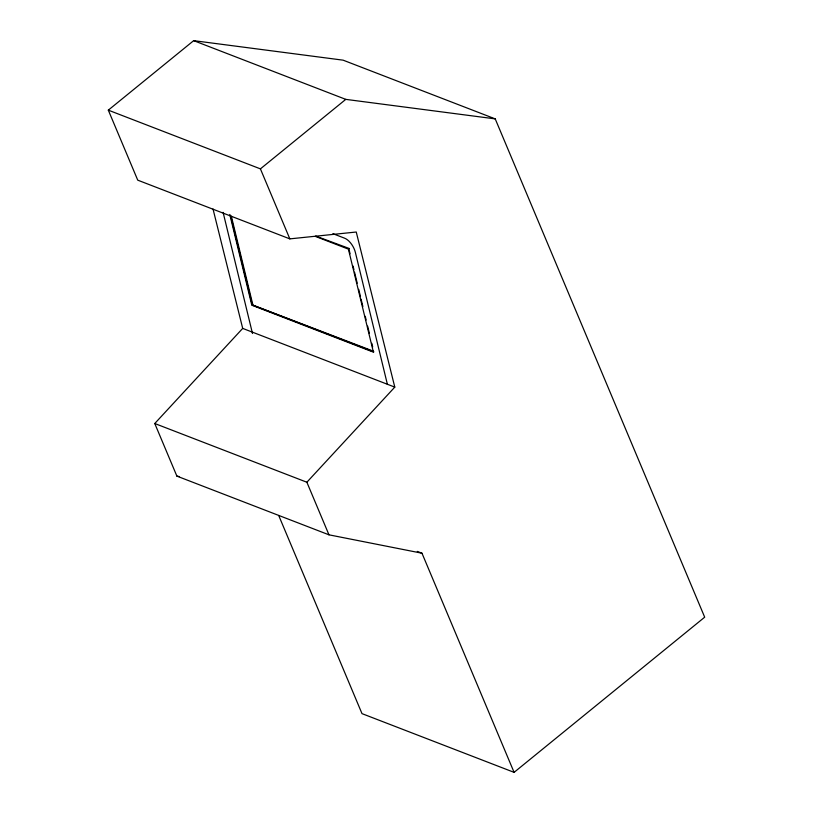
<?xml version="1.0" encoding="UTF-8"?>
<svg xmlns="http://www.w3.org/2000/svg" width="813" height="813" viewBox="0 0 813 813"><rect width="100%" height="100%" fill="white"/><g stroke="black" fill="none" stroke-linecap="round" stroke-linejoin="round"><path stroke-width="1.22" d="M328.97 534.822L306.867 482.231L394.793 387.12L356.246 232.02L289.834 238.87L137.743 180.161L108.312 110.151L193.687 40.65L343.127 60.172L495.219 118.881L704.688 617.189L514.09 772.35L421.977 553.216L328.97 534.822L176.878 476.103L154.765 423.512L242.701 328.401L213.016 209.002M108.312 110.151L260.414 168.87L345.779 99.369L495.219 118.881M230.546 215.404L252.274 304.926L373.218 351.104M315.82 236.105L349.407 248.554M176.878 476.103L179.358 476.591M193.687 40.65L345.779 99.369M332.893 233.666L344.702 238.229A12.754 6.25 59.5 0 1 355.352 252.325L387.435 384.508M315.353 236.38L348.411 249.144L373.401 352.151L251.806 305.2L229.784 214.459M252.274 304.926L373.878 351.866M242.701 328.401L394.793 387.12M154.765 423.512L306.867 482.231M417.262 551.397L421.977 553.216M514.09 772.35L361.998 713.631L278.707 515.483M260.414 168.87L289.834 238.87M348.879 248.859L350.068 253.768M353.045 266.034L353.94 269.713M354.529 272.162L357.212 283.198M358.696 289.326L360.484 296.684M361.084 299.143L362.862 306.501M365.25 316.308L366.135 319.987M367.628 326.115L369.417 333.472M371.795 343.289L372.689 346.968M231.37 216.319L252.802 304.611M223.097 212.356L252.497 333.523"/></g></svg>
